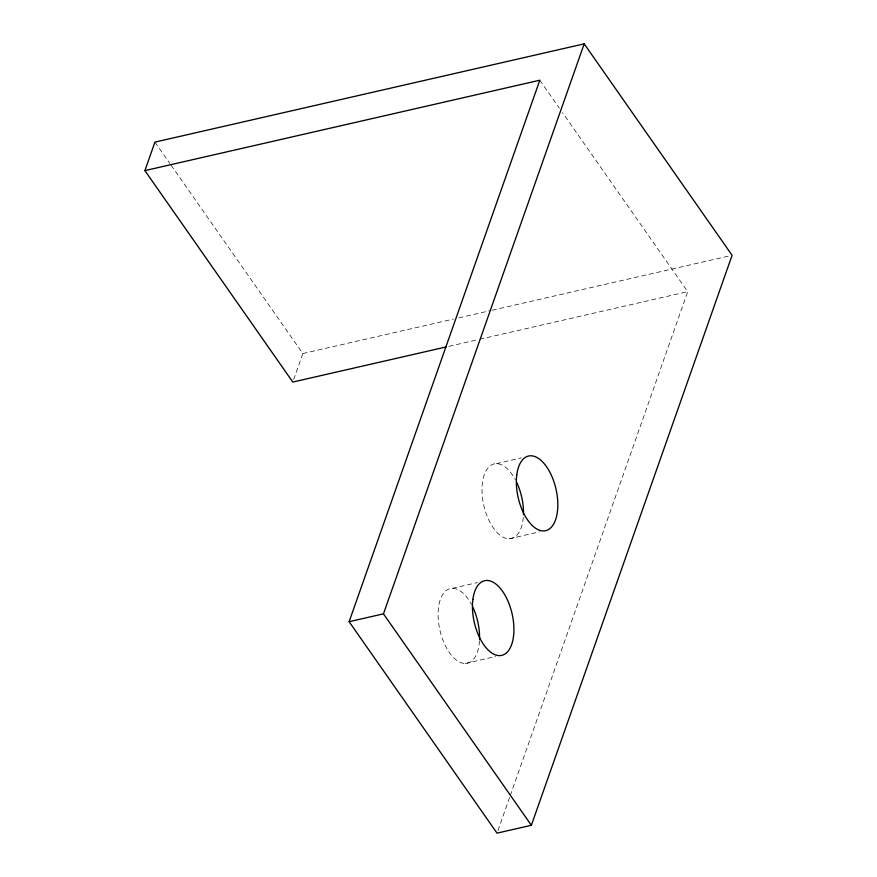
<?xml version="1.0" encoding="UTF-8"?>
<svg xmlns="http://www.w3.org/2000/svg" width="877" height="877" viewBox="0 0 877 877"><rect width="100%" height="100%" fill="white"/><g stroke="black" fill="none" stroke-linecap="round" stroke-linejoin="round"><path stroke-width="0.66" stroke-dasharray="4.38 3.29" d="M293.674 379.577L302.839 353.552L170.587 164.481M497.939 830.563L509.767 796.963M510.228 795.669L687.721 291.657L562.508 112.651M302.839 353.552L453.475 319.075M458.814 317.847L490.802 310.524M492.14 310.228L730.76 255.602M448.903 346.327L478.25 339.607M479.587 339.3L687.721 291.657M496.327 463.626L521.42 457.882M509.164 538.796L539.541 531.835M452.411 588.314L477.505 582.569M465.248 663.483L495.626 656.522M539.815 80.213L559.383 108.178M154.944 142.107L169.809 163.363M479.478 640.747A38.303 19.393 77.1 0 1 453.025 657.059A38.303 19.393 77.1 0 1 440.353 599.462A38.303 19.393 77.1 0 1 471.519 604.571M523.295 517.342A38.303 19.393 77.1 0 1 496.437 531.835A38.303 19.393 77.1 0 1 484.378 474.446A38.303 19.393 77.1 0 1 515.424 479.883"/><path stroke-width="1.32" d="M144.902 170.609L154.944 142.107L584.192 43.85L732.098 255.295L531.363 825.29L497.029 833.15L349.134 621.705L539.815 80.213L144.902 170.609L292.808 382.054L446.229 346.93M531.363 825.29L383.468 613.845L584.192 43.85M349.134 621.705L383.468 613.845M472.703 606.928A38.303 19.393 77.1 0 1 479.544 639.432M516.619 482.24A38.303 19.393 77.1 0 1 523.448 514.744M472.878 599.419A38.303 19.393 77.1 0 0 499.594 655.623A38.303 19.393 77.1 0 0 507.049 599.068A38.303 19.393 77.1 0 0 472.878 599.419M516.794 474.731A38.303 19.393 77.1 0 0 543.499 530.936A38.303 19.393 77.1 0 0 550.953 474.38A38.303 19.393 77.1 0 0 516.794 474.731"/></g></svg>
